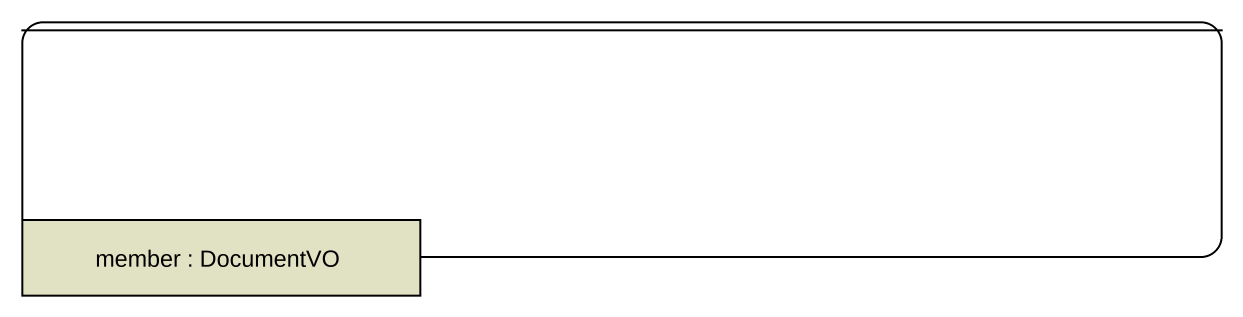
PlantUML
@startuml
hide empty description
state " " as state1 {
  state "member : DocumentVO" as member <<object>> #E1E1C3
}
@enduml
